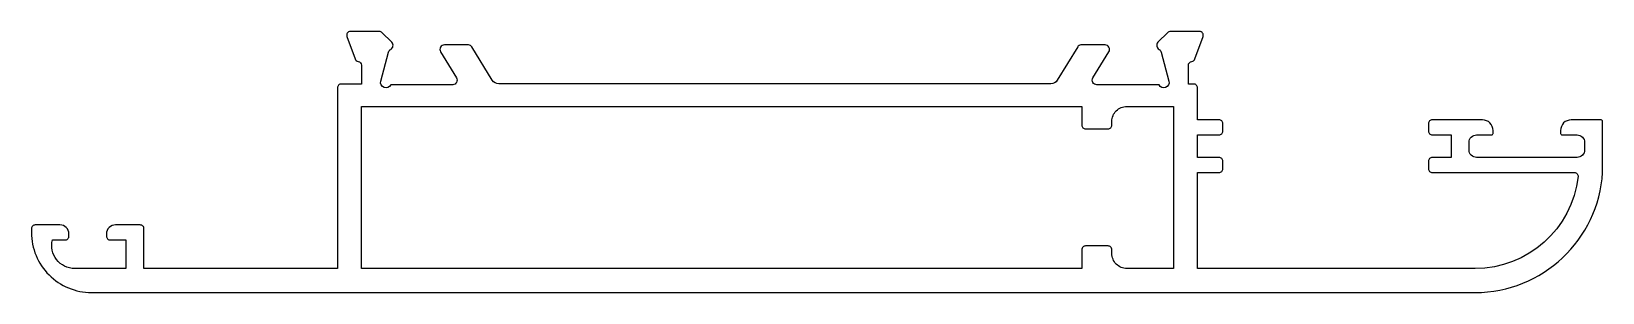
# Model space of a CAD drawing. Extents: x 390 to 495, y 650 to 668.
import ezdxf

# ---------------------------------------------------------------- set-up
doc = ezdxf.new("R2010")
doc.units = 0
doc.layers.get('0').update_dxf_attribs({"linetype": 'CONTINUOUS'})

msp = doc.modelspace()

# ---------------------------------------------------------------- linework, layer by layer
for points in [[(420.75, 664.27), (419.38, 666.5, 0.261413), (419.17, 666.62), (417.56, 666.62, 0.585524), (417.3, 666.17), (418.36, 664.43, -0.569007), (418.12, 663.97), (413.98, 663.97, -0.91331), (413.32, 664.21), (413.84, 666.15, -0.203621), (413.98, 666.33, 0.498784), (414.05, 666.8), (413.4, 667.45, 0.198912), (413.22, 667.52), (411.29, 667.52, 0.520567), (411.06, 667.19), (411.61, 665.69, 0.287078), (411.81, 665.52, -0.384217), (412.04, 665.27), (412.04, 664.02), (410.69, 664.02, 0.414214), (410.44, 663.77), (410.44, 651.73), (397.54, 651.73), (397.54, 654.38, 0.414214), (397.29, 654.63), (395.64, 654.63, 0.414214), (395.04, 654.03), (395.04, 653.88, 0.414214), (395.29, 653.63), (396.34, 653.63), (396.34, 651.73), (392.92, 651.73, -0.48798), (391.44, 653.63), (392.29, 653.63, 0.414214), (392.54, 653.88), (392.54, 654.03, 0.414214), (391.94, 654.63), (390.29, 654.63, 0.414214), (390.04, 654.38), (390.04, 654.13, 0.414214), (394.04, 650.13), (486.24, 650.13, 0.396577), (494.74, 658.13), (494.74, 661.53, 0.414214), (494.64, 661.63), (492.64, 661.63, 0.414214), (491.94, 660.93), (491.94, 660.73, 0.414214), (492.04, 660.63), (493.04, 660.63, -0.414214), (493.54, 660.13), (493.54, 659.63, -0.414214), (493.04, 659.13), (486.34, 659.13, -0.414214), (485.84, 659.63), (485.84, 660.13, -0.414214), (486.34, 660.63), (487.34, 660.63, 0.414214), (487.44, 660.73), (487.44, 660.93, 0.414214), (486.74, 661.63), (483.39, 661.63, 0.414214), (483.14, 661.38), (483.14, 660.88, 0.414214), (483.39, 660.63), (484.64, 660.63), (484.64, 659.13), (483.39, 659.13, 0.414214), (483.14, 658.88), (483.14, 658.38, 0.414214), (483.39, 658.13), (492.86, 658.13, -0.448839), (493.11, 657.85, -0.379938), (486.24, 651.73), (467.74, 651.73), (467.74, 658.13), (469.19, 658.13, 0.414214), (469.44, 658.38), (469.44, 658.88, 0.414214), (469.19, 659.13), (467.74, 659.13), (467.74, 660.63), (469.19, 660.63, 0.414214), (469.44, 660.88), (469.44, 661.38, 0.414214), (469.19, 661.63), (467.74, 661.63), (467.74, 663.77, 0.414214), (467.49, 664.02), (467.14, 664.02), (467.14, 665.27, -0.384217), (467.36, 665.52, 0.287078), (467.57, 665.69), (468.12, 667.19, 0.520567), (467.88, 667.52), (465.94, 667.52, 0.198912), (465.76, 667.45), (465.11, 666.8, 0.495226), (465.18, 666.33, -0.200652), (465.32, 666.15), (465.84, 664.21, -0.91331), (465.18, 663.97), (461.04, 663.97, -0.585524), (460.78, 664.43), (461.84, 666.17, 0.585524), (461.59, 666.62), (459.98, 666.62, 0.261413), (459.76, 666.5), (458.4, 664.27, -0.261413), (457.97, 664.03), (421.18, 664.03, -0.261413)], [(466.14, 662.53), (466.14, 651.73), (463.04, 651.73, -0.414214), (462.04, 652.73), (462.04, 652.98, 0.414214), (461.79, 653.23), (460.29, 653.23, 0.414214), (460.04, 652.98), (460.04, 651.73), (412.04, 651.73), (412.04, 662.53), (460.04, 662.53), (460.04, 661.28, 0.414214), (460.29, 661.03), (461.79, 661.03, 0.414214), (462.04, 661.28), (462.04, 661.53, -0.414214), (463.04, 662.53)]]:
    msp.add_lwpolyline(points, format="xyb", close=True)

doc.saveas('drawing.dxf')
